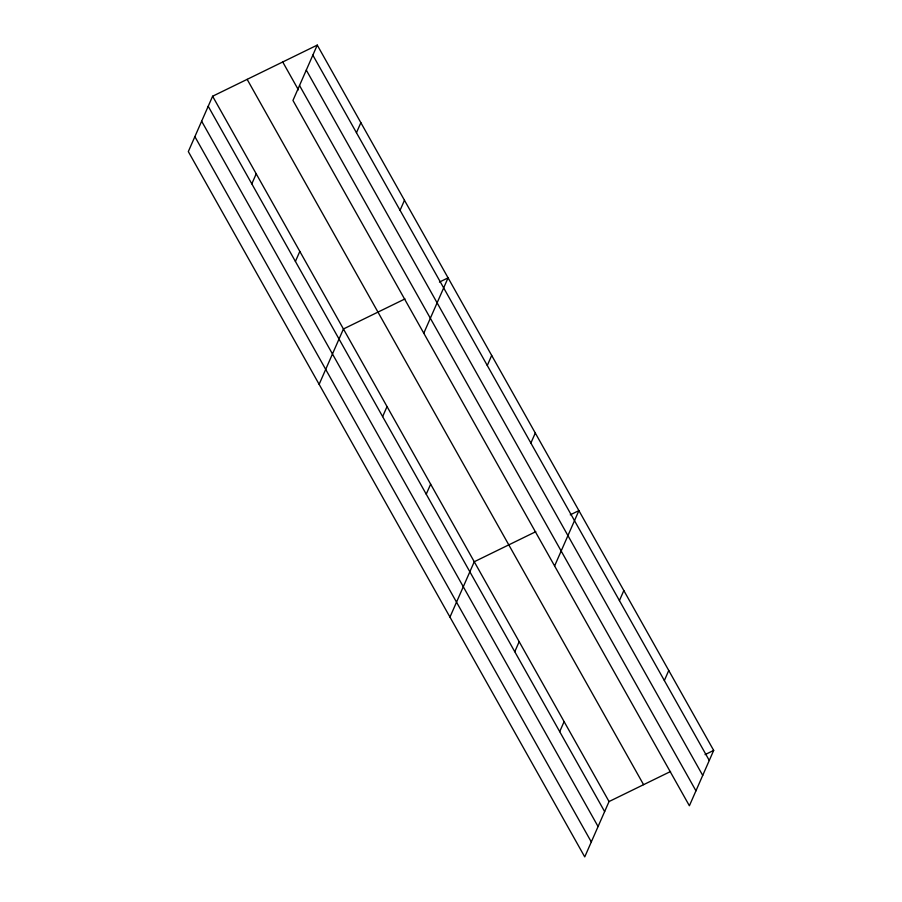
<?xml version="1.0" encoding="UTF-8"?>
<svg xmlns="http://www.w3.org/2000/svg" width="902" height="902" viewBox="0 0 902 902"><rect width="100%" height="100%" fill="white"/><g stroke="black" fill="none" stroke-linecap="round" stroke-linejoin="round"><path stroke-width="1.35" d="M317.256 45.1L292.958 100.449L689.387 805.768L713.685 750.419L317.256 45.1L212.613 96.232L188.315 151.581L584.744 856.9L609.042 801.551L670.569 771.492M251.816 183.85L256.213 173.815M295.416 261.433L299.825 251.399M356.459 132.718L360.868 122.683M319.139 384.331L343.437 328.982L404.953 298.923M400.071 210.301L404.468 200.267M382.64 416.6L387.037 406.565M423.782 333.21L448.08 277.85L439.443 282.078M426.24 494.195L430.649 484.16M487.283 365.479L491.68 355.444M449.963 617.092L474.26 561.743L535.777 531.684M530.883 443.062L535.292 433.028M514.783 651.706L519.18 641.672M554.606 565.96L578.904 510.611L570.267 514.828M559.702 731.646L564.111 721.611M619.426 600.585L623.834 590.551M664.357 680.514L668.754 670.479M705.048 754.636L713.685 750.419M312.847 55.135L709.276 760.454M306.285 70.085L702.714 775.404M299.52 85.498L695.949 790.817M282.721 61.967L298.393 89.85M247.148 79.353L643.577 784.672M212.613 96.232L609.042 801.551M208.204 106.267L604.633 811.586M201.642 121.218L598.071 826.536M194.877 136.63L591.306 841.949"/></g></svg>
